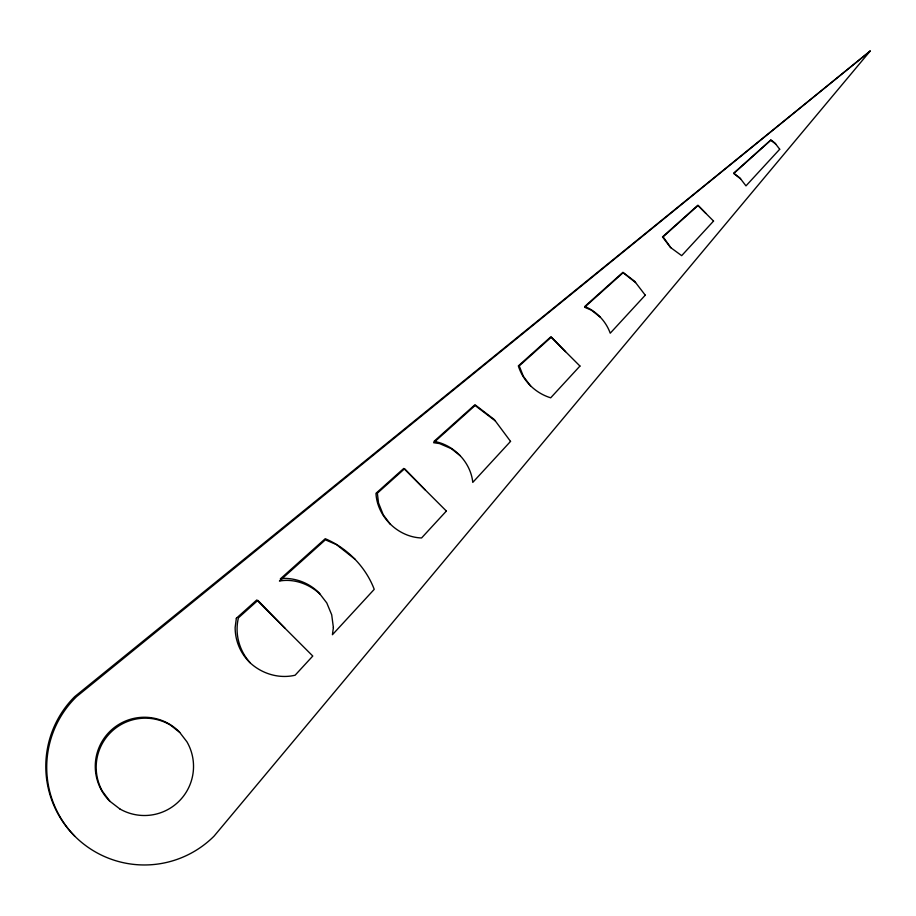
<?xml version="1.0" encoding="UTF-8"?>
<svg xmlns="http://www.w3.org/2000/svg" width="916" height="916" viewBox="0 0 916 916"><rect width="100%" height="100%" fill="white"/><g stroke="black" fill="none" stroke-linecap="round" stroke-linejoin="round"><path stroke-width="1.37" d="M870.2 51.033L214.104 836.09A98.584 98.584 0 0 1 74.677 836.09A98.584 98.584 0 0 1 74.677 696.664L870.2 51.033L76.52 696.675A98.584 98.584 0 0 0 74.677 836.09M775.818 144.178L770.791 140.217L733.739 173.468L740.632 178.895M635.59 282.563L623.098 272.716L584.614 307.249L591.381 310.158L600.404 317.28M495.361 420.948L475.106 405.49L433.623 442.714L439.474 443.562L451.245 448.622L460.175 455.664M355.133 559.321L336.424 544.573L325.375 539.822L279.449 581.03C294.025 578.42 309.299 583.984 319.947 594.037M179.719 732.422L170.433 725.094A49.12 49.12 0 0 0 102.443 791.298L109.92 801.305M705.778 213.291L698.118 205.424L663.092 236.843L670.867 247.744M565.561 351.664L551.363 337.077L519.223 365.908L523.391 376.361L530.662 386.105M425.345 490.037L404.609 468.74L377.369 493.174L378.514 502.918L383.266 514.826L390.456 524.456M285.128 628.399L257.854 600.392L238.458 617.796C234.507 633.632 239.236 650.864 250.251 662.818M236.351 618.266L235.137 627.517A49.12 49.12 0 0 0 249.518 662.257C261.495 673.684 278.888 679.077 295.112 675.218L312.78 656.039L256.743 600.014L236.351 618.266M333.378 627.517L332.428 634.719L374.232 589.343C365.77 566.958 347.256 547.974 325.249 538.711L280.319 578.923L284.258 578.397A49.12 49.12 0 0 1 318.986 592.789L326.794 602.957L331.707 614.808L333.378 627.517M446.367 511.048L421.566 537.967C398.071 537.177 377.129 516.853 375.972 493.312L403.761 468.442L446.367 511.048M510.544 441.397L472.782 482.389C470.721 462.282 453.844 444.752 434.024 441.363L474.969 404.723L494.274 419.528L510.544 441.397M579.954 366.056L550.699 397.807C535.551 393.204 523.013 381.09 518.341 365.908L550.779 336.882L579.954 366.056M645.265 295.17L610.228 333.206C606.014 321.344 596.43 311.188 584.751 306.482L622.937 272.315L634.582 281.246L645.265 295.17M713.553 221.065L681.676 255.656L670.432 247.412L662.497 236.912L697.797 205.31L713.553 221.065M779.711 149.251L745.979 185.868L739.899 177.944L733.705 173.193L770.894 139.908L774.879 142.965L779.711 149.251M119.824 808.92L109.657 801.111A49.12 49.12 0 0 1 109.657 731.644A49.12 49.12 0 0 1 179.124 731.644L186.933 741.811A49.12 49.12 0 0 1 119.824 808.92"/></g></svg>
